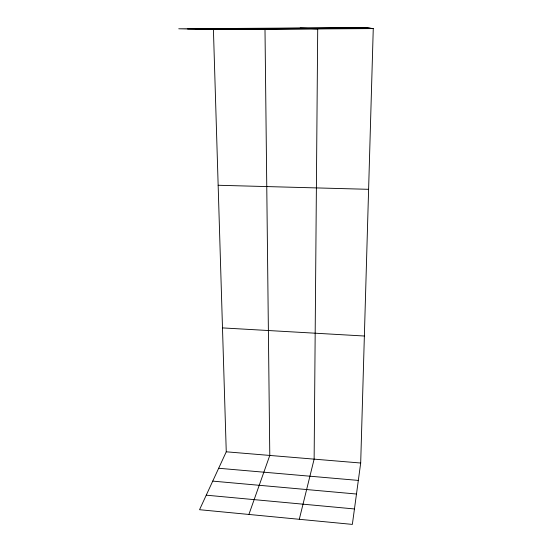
<?xml version="1.0" encoding="UTF-8"?>
<svg xmlns="http://www.w3.org/2000/svg" width="552" height="552" viewBox="0 0 552 552"><rect width="100%" height="100%" fill="white"/><g stroke="black" fill="none" stroke-linecap="round" stroke-linejoin="round"><path stroke-width="0.83" d="M213.417 29.566L226.258 451.805L199.548 509.703L352.355 524.4L360.691 463.018L373.262 28.587L365.251 27.6L178.738 28.787L213.417 29.566L373.262 28.587M299.294 519.294L314.129 459.133L317.71 28.925L300.184 28.014M248.897 514.45L269.79 455.434L264.994 29.249L238.685 28.407M187.611 28.987L367.308 27.855M196.091 29.18L369.267 28.097M203.743 29.346L371.041 28.311M218.15 185.265L368.612 189.315M222.49 327.902L364.361 336.016M226.258 451.805L360.691 463.018M218.661 468.262L358.324 480.412M212.734 481.116L356.475 494.026M206.248 495.178L354.446 508.958"/></g></svg>
